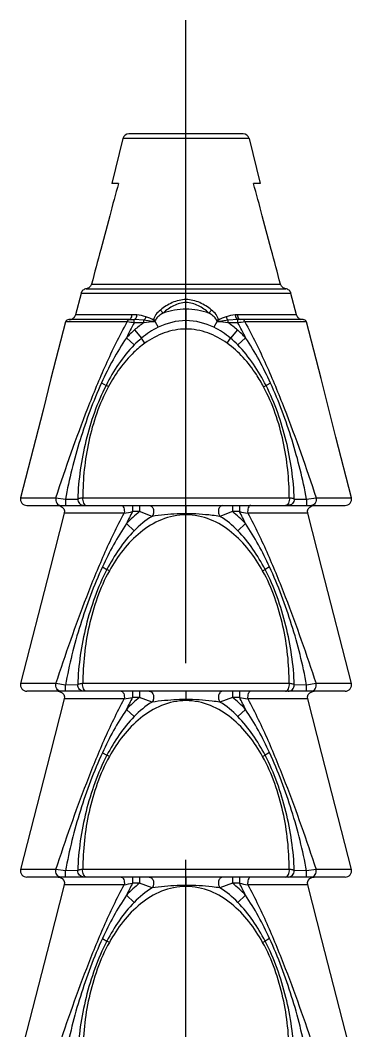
# Model space of a CAD drawing. Header units: millimetres. Extents: x 5859 to 6700, y -2125 to -1530.
# Drawn here: x 6297.65 to 6303.01, y -1751.06 to -1734.75 of the extents above; entities that cross this region are included whole.
import ezdxf

# ---------------------------------------------------------------- set-up
doc = ezdxf.new("R2010")
doc.units = ezdxf.units.MM
doc.linetypes.add('CENTER2', pattern=[28.575, 19.05, -3.175, 3.175, -3.175])
doc.layers.add('CENTER', color=1, linetype='CENTER2')

msp = doc.modelspace()

# ---------------------------------------------------------------- linework, layer by layer
at = {"linetype": 'Continuous'}
for p, q in [((6299.307, -1736.656), (6299.126, -1737.38)), ((6301.345, -1736.656), (6299.307, -1736.656)), ((6301.248, -1736.58), (6299.404, -1736.58)), ((6301.345, -1736.656), (6301.526, -1737.38)), ((6299.235, -1737.38), (6299.126, -1737.38)), ((6301.526, -1737.38), (6301.417, -1737.38)), ((6299.093, -1737.903), (6298.948, -1738.445)), ((6301.704, -1738.445), (6301.559, -1737.903)), ((6298.753, -1739.068), (6298.714, -1739.081)), ((6298.714, -1739.081), (6301.938, -1739.081)), ((6298.782, -1739.041), (6298.753, -1739.068)), ((6298.799, -1739.007), (6298.782, -1739.041)), ((6298.799, -1739.007), (6301.853, -1739.007)), ((6301.87, -1739.041), (6301.853, -1739.007)), ((6301.899, -1739.068), (6301.87, -1739.041)), ((6301.938, -1739.081), (6301.899, -1739.068)), ((6298.629, -1739.156), (6298.539, -1739.505)), ((6302.023, -1739.156), (6298.629, -1739.156)), ((6302.114, -1739.505), (6302.023, -1739.156)), ((6299.956, -1739.474), (6299.912, -1739.425)), ((6300.326, -1739.412), (6300.326, -1739.732)), ((6300.696, -1739.474), (6300.74, -1739.425)), ((6298.39, -1739.598), (6298.38, -1739.618)), ((6298.433, -1739.58), (6298.417, -1739.582)), ((6299.401, -1739.58), (6298.433, -1739.58)), ((6298.539, -1739.505), (6298.525, -1739.535)), ((6299.449, -1739.505), (6298.539, -1739.505)), ((6299.401, -1739.58), (6299.452, -1739.58)), ((6299.529, -1739.505), (6299.449, -1739.505)), ((6299.452, -1739.58), (6299.488, -1739.58)), ((6299.488, -1739.63), (6299.488, -1739.58)), ((6299.644, -1739.59), (6299.488, -1739.58)), ((6299.644, -1739.63), (6299.644, -1739.59)), ((6299.816, -1739.614), (6299.644, -1739.59)), ((6299.803, -1739.588), (6299.816, -1739.607)), ((6299.816, -1739.607), (6299.817, -1739.613)), ((6299.83, -1739.613), (6299.816, -1739.614)), ((6299.832, -1739.586), (6299.819, -1739.614)), ((6299.83, -1739.613), (6299.875, -1739.703)), ((6300.829, -1739.608), (6300.82, -1739.586)), ((6300.829, -1739.608), (6300.822, -1739.615)), ((6300.833, -1739.614), (6300.829, -1739.608)), ((6301.008, -1739.59), (6300.833, -1739.614)), ((6300.833, -1739.614), (6300.837, -1739.607)), ((6300.837, -1739.607), (6300.849, -1739.588)), ((6301.164, -1739.58), (6301.008, -1739.59)), ((6301.008, -1739.63), (6301.008, -1739.59)), ((6301.156, -1739.504), (6301.123, -1739.505)), ((6302.114, -1739.505), (6301.156, -1739.504)), ((6301.164, -1739.63), (6301.164, -1739.58)), ((6301.2, -1739.58), (6301.164, -1739.58)), ((6302.222, -1739.58), (6301.2, -1739.58)), ((6302.127, -1739.535), (6302.114, -1739.505)), ((6302.213, -1739.58), (6302.182, -1739.576)), ((6302.272, -1739.618), (6302.262, -1739.598)), ((6298.38, -1739.618), (6298.144, -1740.533)), ((6299.377, -1739.618), (6298.38, -1739.618)), ((6299.644, -1739.63), (6299.488, -1739.63)), ((6299.493, -1739.747), (6299.608, -1739.878)), ((6300.822, -1739.615), (6300.777, -1739.703)), ((6301.164, -1739.63), (6301.008, -1739.63)), ((6301.159, -1739.747), (6301.044, -1739.878)), ((6302.272, -1739.618), (6301.276, -1739.618)), ((6302.508, -1740.533), (6302.272, -1739.618)), ((6299.363, -1739.874), (6299.488, -1739.989)), ((6299.661, -1739.96), (6299.608, -1739.878)), ((6300.991, -1739.96), (6301.044, -1739.878)), ((6301.289, -1739.874), (6301.164, -1739.989)), ((6298.144, -1740.533), (6298.015, -1741.04)), ((6302.75, -1741.479), (6302.508, -1740.533)), ((6298.961, -1740.601), (6299.034, -1740.641)), ((6299.072, -1740.662), (6299.034, -1740.641)), ((6301.581, -1740.666), (6301.62, -1740.645)), ((6301.692, -1740.605), (6301.62, -1740.645)), ((6298.015, -1741.04), (6297.653, -1742.456)), ((6302.999, -1742.456), (6302.75, -1741.479)), ((6297.653, -1742.456), (6298.223, -1742.456)), ((6298.223, -1742.456), (6298.379, -1742.48)), ((6298.379, -1742.48), (6298.577, -1742.477)), ((6298.379, -1742.48), (6298.38, -1742.58)), ((6298.658, -1742.456), (6301.995, -1742.456)), ((6302.075, -1742.477), (6302.273, -1742.48)), ((6302.273, -1742.48), (6302.272, -1742.58)), ((6302.273, -1742.48), (6302.429, -1742.456)), ((6302.429, -1742.456), (6302.999, -1742.456)), ((6297.752, -1742.58), (6302.9, -1742.58)), ((6298.357, -1742.704), (6298.129, -1743.593)), ((6298.258, -1742.58), (6298.294, -1742.587)), ((6298.294, -1742.587), (6298.326, -1742.606)), ((6298.326, -1742.606), (6298.349, -1742.634)), ((6298.349, -1742.634), (6298.36, -1742.669)), ((6298.36, -1742.669), (6298.357, -1742.704)), ((6299.328, -1742.704), (6298.357, -1742.704)), ((6299.461, -1742.58), (6299.461, -1742.68)), ((6299.575, -1742.68), (6299.461, -1742.68)), ((6299.575, -1742.58), (6299.575, -1742.68)), ((6299.778, -1742.756), (6299.575, -1742.68)), ((6300.326, -1742.58), (6300.326, -1742.732)), ((6301.078, -1742.68), (6300.874, -1742.756)), ((6301.078, -1742.58), (6301.078, -1742.68)), ((6301.191, -1742.68), (6301.078, -1742.68)), ((6301.191, -1742.58), (6301.191, -1742.68)), ((6302.295, -1742.704), (6301.324, -1742.704)), ((6302.292, -1742.669), (6302.303, -1742.634)), ((6302.295, -1742.704), (6302.292, -1742.669)), ((6302.523, -1743.593), (6302.295, -1742.704)), ((6302.303, -1742.634), (6302.326, -1742.606)), ((6302.326, -1742.606), (6302.358, -1742.587)), ((6302.358, -1742.587), (6302.395, -1742.58)), ((6299.363, -1742.874), (6299.488, -1742.989)), ((6301.289, -1742.874), (6301.164, -1742.989)), ((6298.129, -1743.593), (6297.653, -1745.456)), ((6298.975, -1743.572), (6299.048, -1743.614)), ((6299.087, -1743.635), (6299.048, -1743.614)), ((6301.565, -1743.635), (6301.604, -1743.613)), ((6301.677, -1743.571), (6301.604, -1743.613)), ((6302.999, -1745.456), (6302.523, -1743.593)), ((6298.223, -1745.456), (6297.653, -1745.456)), ((6298.379, -1745.48), (6298.223, -1745.456)), ((6298.577, -1745.477), (6298.379, -1745.48)), ((6298.38, -1745.58), (6298.379, -1745.48)), ((6301.995, -1745.456), (6298.658, -1745.456)), ((6302.273, -1745.48), (6302.075, -1745.477)), ((6302.272, -1745.58), (6302.273, -1745.48)), ((6302.429, -1745.456), (6302.273, -1745.48)), ((6302.999, -1745.456), (6302.429, -1745.456)), ((6302.9, -1745.58), (6297.752, -1745.58)), ((6298.258, -1745.58), (6298.294, -1745.587)), ((6298.294, -1745.587), (6298.326, -1745.606)), ((6298.326, -1745.606), (6298.349, -1745.634)), ((6298.349, -1745.634), (6298.36, -1745.669)), ((6299.461, -1745.58), (6299.461, -1745.68)), ((6299.575, -1745.58), (6299.575, -1745.68)), ((6300.326, -1745.58), (6300.326, -1745.732)), ((6301.078, -1745.58), (6301.078, -1745.68)), ((6301.191, -1745.58), (6301.191, -1745.68)), ((6302.292, -1745.669), (6302.303, -1745.634)), ((6302.303, -1745.634), (6302.326, -1745.606)), ((6302.326, -1745.606), (6302.358, -1745.587)), ((6302.358, -1745.587), (6302.395, -1745.58)), ((6298.357, -1745.704), (6298.129, -1746.593)), ((6298.36, -1745.669), (6298.357, -1745.704)), ((6299.328, -1745.704), (6298.357, -1745.704)), ((6299.575, -1745.68), (6299.461, -1745.68)), ((6299.778, -1745.756), (6299.575, -1745.68)), ((6301.078, -1745.68), (6300.874, -1745.756)), ((6301.191, -1745.68), (6301.078, -1745.68)), ((6302.295, -1745.704), (6301.324, -1745.704)), ((6302.295, -1745.704), (6302.292, -1745.669)), ((6302.523, -1746.593), (6302.295, -1745.704)), ((6299.363, -1745.874), (6299.488, -1745.989)), ((6301.289, -1745.874), (6301.164, -1745.989)), ((6298.129, -1746.593), (6297.653, -1748.456)), ((6298.975, -1746.572), (6299.048, -1746.614)), ((6299.087, -1746.635), (6299.048, -1746.614)), ((6301.565, -1746.635), (6301.604, -1746.613)), ((6301.677, -1746.571), (6301.604, -1746.613)), ((6302.999, -1748.456), (6302.523, -1746.593)), ((6298.223, -1748.456), (6297.653, -1748.456)), ((6302.9, -1748.58), (6297.752, -1748.58)), ((6298.379, -1748.48), (6298.223, -1748.456)), ((6298.258, -1748.58), (6298.294, -1748.587)), ((6298.294, -1748.587), (6298.326, -1748.606)), ((6298.577, -1748.477), (6298.379, -1748.48)), ((6298.38, -1748.58), (6298.379, -1748.48)), ((6301.995, -1748.456), (6298.658, -1748.456)), ((6299.461, -1748.58), (6299.461, -1748.68)), ((6299.575, -1748.58), (6299.575, -1748.68)), ((6300.326, -1748.58), (6300.326, -1748.732)), ((6301.078, -1748.58), (6301.078, -1748.68)), ((6301.191, -1748.58), (6301.191, -1748.68)), ((6302.273, -1748.48), (6302.075, -1748.477)), ((6302.272, -1748.58), (6302.273, -1748.48)), ((6302.429, -1748.456), (6302.273, -1748.48)), ((6302.326, -1748.606), (6302.358, -1748.587)), ((6302.358, -1748.587), (6302.395, -1748.58)), ((6302.999, -1748.456), (6302.429, -1748.456)), ((6298.357, -1748.704), (6298.129, -1749.593)), ((6298.326, -1748.606), (6298.349, -1748.634)), ((6298.349, -1748.634), (6298.36, -1748.669)), ((6298.36, -1748.669), (6298.357, -1748.704)), ((6299.328, -1748.704), (6298.357, -1748.704)), ((6299.575, -1748.68), (6299.461, -1748.68)), ((6299.778, -1748.756), (6299.575, -1748.68)), ((6301.078, -1748.68), (6300.874, -1748.756)), ((6301.191, -1748.68), (6301.078, -1748.68)), ((6302.295, -1748.704), (6301.324, -1748.704)), ((6302.292, -1748.669), (6302.303, -1748.634)), ((6302.295, -1748.704), (6302.292, -1748.669)), ((6302.523, -1749.593), (6302.295, -1748.704)), ((6302.303, -1748.634), (6302.326, -1748.606)), ((6299.363, -1748.874), (6299.488, -1748.989)), ((6301.289, -1748.874), (6301.164, -1748.989)), ((6298.129, -1749.593), (6297.653, -1751.456)), ((6298.975, -1749.572), (6299.048, -1749.614)), ((6299.087, -1749.635), (6299.048, -1749.614)), ((6301.565, -1749.635), (6301.604, -1749.613)), ((6301.677, -1749.571), (6301.604, -1749.613)), ((6302.999, -1751.456), (6302.523, -1749.593))]:
    msp.add_line(p, q, dxfattribs=at)
for centre, radius, start, end in [((6299.404, -1736.68), 0.1, 90, 165.9638), ((6301.248, -1736.68), 0.1, 14.0362, 90), ((6406.23, -1766.788), 110.963, 164.63163, 164.91136), ((6194.422, -1766.788), 110.963, 15.08864, 15.36837), ((6507.824, -1793.978), 216.132, 165.11143, 165.26545), ((6092.828, -1793.978), 216.132, 14.73455, 14.88857), ((6298.428, -1739.631), 0.0502, 130.94, 139.6072), ((6298.429, -1739.632), 0.0519, 113.812, 130.8792), ((6298.43, -1739.633), 0.053, 103.8607, 113.7464), ((6298.438, -1739.473), 0.108, 270.0554, 287.3536), ((6298.438, -1739.475), 0.106, 287.4371, 298.9966), ((6298.439, -1739.476), 0.104, 299.0068, 306.5875), ((6298.44, -1739.477), 0.103, 306.6019, 319.3913), ((6298.442, -1739.479), 0.0998, 319.4229, 326.016), ((6299.866, -1740.324), 0.739, 92.612, 94.8961), ((6300.786, -1740.324), 0.739, 85.092, 87.3763), ((6300.887, -1740.291), 0.686, 94.1991, 94.8086), ((6302.21, -1739.479), 0.1, 214.0021, 220.5838), ((6302.212, -1739.477), 0.103, 220.6152, 233.3782), ((6302.213, -1739.476), 0.104, 233.3855, 252.6768), ((6302.222, -1739.633), 0.0532, 66.2622, 89.9299), ((6302.223, -1739.632), 0.0519, 49.1208, 66.197), ((6302.224, -1739.631), 0.0503, 40.4205, 49.0657), ((6305.154, -1742.673), 6.431, 151.7629, 154.2058), ((6300.634, -1741.042), 1.726, 131.3853, 137.4336), ((6295.112, -1779.211), 39.822, 83.6909, 83.8517), ((6300.492, -1740.879), 1.51, 124.157, 131.399), ((6301.669, -1759.921), 20.392, 95.2126, 95.6987), ((6299.006, -1759.689), 20.158, 84.2992, 84.7992), ((6300.16, -1740.88), 1.51, 48.6001, 55.8423), ((6300.018, -1741.042), 1.726, 42.5661, 48.6134), ((6305.551, -1779.304), 39.916, 96.1493, 96.3097), ((6295.499, -1742.673), 6.431, 25.7935, 28.2366), ((6300.643, -1741.113), 1.611, 129.9391, 135.7752), ((6300.01, -1741.113), 1.611, 44.2243, 50.0599), ((6295.644, -1722.134), 20.898, 280.1532, 280.5237), ((6305.381, -1745.787), 6.686, 152.3123, 154.1767), ((6295.273, -1745.786), 6.683, 25.8231, 27.6883), ((6305.163, -1721.28), 21.766, 259.4843, 259.84), ((6295.644, -1725.134), 20.898, 280.1532, 280.5237), ((6305.381, -1748.787), 6.686, 152.3123, 154.1767), ((6295.273, -1748.786), 6.683, 25.8231, 27.6883), ((6305.163, -1724.28), 21.766, 259.4843, 259.84), ((6295.627, -1728.042), 20.991, 280.154, 280.5229), ((6305.39, -1751.791), 6.695, 152.3134, 154.1752), ((6295.253, -1751.796), 6.705, 25.8267, 27.6858), ((6305.234, -1726.894), 22.159, 259.4861, 259.8356)]:
    msp.add_arc(centre, radius, start, end, dxfattribs=at)
for points, knots in [([(6298.714, -1739.081), (6298.695, -1739.084), (6298.657, -1739.101), (6298.634, -1739.137), (6298.629, -1739.156)], [0, 0, 0, 0, 0.500453, 1, 1, 1, 1]), ([(6302.023, -1739.156), (6302.018, -1739.137), (6301.996, -1739.101), (6301.957, -1739.084), (6301.938, -1739.081)], [0, 0, 0, 0, 0.499547, 1, 1, 1, 1]), ([(6300.74, -1739.425), (6300.681, -1739.378), (6300.554, -1739.293), (6300.326, -1739.238), (6300.098, -1739.293), (6299.971, -1739.378), (6299.912, -1739.425)], [0, 0, 0, 0, 0.25038, 0.499993, 0.749644, 1, 1, 1, 1]), ([(6299.912, -1739.425), (6299.886, -1739.447), (6299.849, -1739.482), (6299.813, -1739.538), (6299.802, -1739.571), (6299.803, -1739.588)], [0, 0, 0, 0, 0.503093, 0.754109, 1, 1, 1, 1]), ([(6300.696, -1739.474), (6300.645, -1739.428), (6300.533, -1739.344), (6300.326, -1739.285), (6300.119, -1739.344), (6300.007, -1739.428), (6299.956, -1739.474)], [0, 0, 0, 0, 0.250554, 0.499989, 0.749469, 1, 1, 1, 1]), ([(6300.849, -1739.588), (6300.85, -1739.571), (6300.839, -1739.538), (6300.803, -1739.482), (6300.766, -1739.447), (6300.74, -1739.425)], [0, 0, 0, 0, 0.245916, 0.496931, 1, 1, 1, 1]), ([(6299.377, -1739.618), (6299.377, -1739.613), (6299.38, -1739.599), (6299.391, -1739.579), (6299.401, -1739.58)], [0, 0, 0, 0, 0.34432, 1, 1, 1, 1]), ([(6299.449, -1739.505), (6299.448, -1739.515), (6299.443, -1739.543), (6299.423, -1739.58), (6299.403, -1739.58)], [0, 0, 0, 0, 0.338143, 1, 1, 1, 1]), ([(6299.529, -1739.505), (6299.527, -1739.523), (6299.52, -1739.551), (6299.499, -1739.578), (6299.488, -1739.58)], [0, 0, 0, 0, 0.60978, 1, 1, 1, 1]), ([(6299.678, -1739.533), (6299.675, -1739.538), (6299.667, -1739.559), (6299.655, -1739.578), (6299.644, -1739.59)], [0, 0, 0, 0, 0.278241, 1, 1, 1, 1]), ([(6299.956, -1739.474), (6299.932, -1739.488), (6299.896, -1739.512), (6299.856, -1739.55), (6299.837, -1739.572), (6299.832, -1739.586)], [0, 0, 0, 0, 0.501674, 0.752327, 1, 1, 1, 1]), ([(6300.82, -1739.586), (6300.815, -1739.572), (6300.796, -1739.55), (6300.756, -1739.512), (6300.72, -1739.488), (6300.696, -1739.474)], [0, 0, 0, 0, 0.247693, 0.498342, 1, 1, 1, 1]), ([(6300.974, -1739.533), (6300.977, -1739.538), (6300.985, -1739.559), (6300.997, -1739.578), (6301.008, -1739.59)], [0, 0, 0, 0, 0.278231, 1, 1, 1, 1]), ([(6301.123, -1739.505), (6301.125, -1739.523), (6301.132, -1739.551), (6301.153, -1739.578), (6301.164, -1739.58)], [0, 0, 0, 0, 0.609765, 1, 1, 1, 1]), ([(6301.156, -1739.505), (6301.159, -1739.523), (6301.163, -1739.553), (6301.188, -1739.58), (6301.2, -1739.58)], [0, 0, 0, 0, 0.620702, 1, 1, 1, 1]), ([(6301.276, -1739.618), (6301.275, -1739.613), (6301.272, -1739.599), (6301.263, -1739.58), (6301.253, -1739.58)], [0, 0, 0, 0, 0.338292, 1, 1, 1, 1]), ([(6298.223, -1742.456), (6298.384, -1741.971), (6298.637, -1741.246), (6299.026, -1740.301), (6299.249, -1739.84), (6299.377, -1739.618)], [0, 0, 0, 0, 0.500017, 0.750019, 1, 1, 1, 1]), ([(6300.326, -1739.732), (6300.207, -1739.732), (6299.969, -1739.776), (6299.758, -1739.891), (6299.661, -1739.96)], [0, 0, 0, 0, 0.50067, 1, 1, 1, 1]), ([(6300.991, -1739.96), (6300.894, -1739.891), (6300.683, -1739.776), (6300.445, -1739.732), (6300.326, -1739.732)], [0, 0, 0, 0, 0.499289, 1, 1, 1, 1]), ([(6301.276, -1739.618), (6301.403, -1739.84), (6301.626, -1740.301), (6302.015, -1741.246), (6302.268, -1741.971), (6302.429, -1742.456)], [0, 0, 0, 0, 0.249981, 0.499983, 1, 1, 1, 1]), ([(6299.661, -1739.96), (6299.599, -1740.004), (6299.363, -1740.203), (6299.181, -1740.459), (6299.072, -1740.662)], [0, 0, 0, 0, 0.250134, 1, 1, 1, 1]), ([(6301.581, -1740.666), (6301.545, -1740.597), (6301.389, -1740.332), (6301.178, -1740.094), (6300.991, -1739.96)], [0, 0, 0, 0, 0.25174, 1, 1, 1, 1]), ([(6298.961, -1740.601), (6298.825, -1740.9), (6298.654, -1741.364), (6298.476, -1741.996), (6298.406, -1742.318), (6298.379, -1742.48)], [0, 0, 0, 0, 0.499923, 0.749959, 1, 1, 1, 1]), ([(6299.034, -1740.641), (6298.89, -1740.925), (6298.73, -1741.38), (6298.61, -1742.003), (6298.581, -1742.319), (6298.577, -1742.477)], [0, 0, 0, 0, 0.501438, 0.751196, 1, 1, 1, 1]), ([(6299.072, -1740.662), (6298.924, -1740.938), (6298.722, -1741.532), (6298.659, -1742.151), (6298.658, -1742.456)], [0, 0, 0, 0, 0.505865, 1, 1, 1, 1]), ([(6301.995, -1742.456), (6301.993, -1742.151), (6301.93, -1741.534), (6301.729, -1740.941), (6301.581, -1740.666)], [0, 0, 0, 0, 0.494105, 1, 1, 1, 1]), ([(6302.075, -1742.477), (6302.071, -1742.32), (6302.043, -1742.004), (6301.922, -1741.382), (6301.763, -1740.928), (6301.62, -1740.645)], [0, 0, 0, 0, 0.248846, 0.498623, 1, 1, 1, 1]), ([(6302.273, -1742.48), (6302.246, -1742.318), (6302.177, -1741.997), (6301.999, -1741.366), (6301.828, -1740.903), (6301.692, -1740.605)], [0, 0, 0, 0, 0.250053, 0.500093, 1, 1, 1, 1]), ([(6297.653, -1742.456), (6297.646, -1742.484), (6297.66, -1742.552), (6297.723, -1742.58), (6297.752, -1742.58)], [0, 0, 0, 0, 0.499383, 1, 1, 1, 1]), ([(6298.223, -1742.456), (6298.217, -1742.484), (6298.224, -1742.531), (6298.261, -1742.572), (6298.286, -1742.58), (6298.298, -1742.58)], [0, 0, 0, 0, 0.538284, 0.780812, 1, 1, 1, 1]), ([(6298.577, -1742.477), (6298.576, -1742.503), (6298.597, -1742.558), (6298.651, -1742.58), (6298.677, -1742.58)], [0, 0, 0, 0, 0.500092, 1, 1, 1, 1]), ([(6298.577, -1742.477), (6298.578, -1742.474), (6298.586, -1742.469), (6298.612, -1742.461), (6298.638, -1742.458), (6298.658, -1742.456)], [0, 0, 0, 0, 0.106556, 0.309329, 1, 1, 1, 1]), ([(6298.658, -1742.456), (6298.655, -1742.471), (6298.655, -1742.5), (6298.666, -1742.54), (6298.686, -1742.571), (6298.707, -1742.58), (6298.717, -1742.58)], [0, 0, 0, 0, 0.296597, 0.576252, 0.810497, 1, 1, 1, 1]), ([(6301.995, -1742.456), (6301.997, -1742.471), (6301.997, -1742.5), (6301.986, -1742.54), (6301.966, -1742.571), (6301.945, -1742.58), (6301.935, -1742.58)], [0, 0, 0, 0, 0.296597, 0.576252, 0.810497, 1, 1, 1, 1]), ([(6302.075, -1742.477), (6302.076, -1742.503), (6302.055, -1742.558), (6302.001, -1742.58), (6301.975, -1742.58)], [0, 0, 0, 0, 0.500092, 1, 1, 1, 1]), ([(6301.995, -1742.456), (6302.014, -1742.458), (6302.04, -1742.461), (6302.066, -1742.469), (6302.074, -1742.474), (6302.075, -1742.477)], [0, 0, 0, 0, 0.690603, 0.893411, 1, 1, 1, 1]), ([(6302.429, -1742.456), (6302.435, -1742.484), (6302.428, -1742.531), (6302.391, -1742.572), (6302.366, -1742.58), (6302.354, -1742.58)], [0, 0, 0, 0, 0.538284, 0.780812, 1, 1, 1, 1]), ([(6302.9, -1742.58), (6302.929, -1742.58), (6302.992, -1742.552), (6303.006, -1742.484), (6302.999, -1742.456)], [0, 0, 0, 0, 0.500617, 1, 1, 1, 1]), ([(6298.223, -1745.456), (6298.379, -1744.987), (6298.624, -1744.285), (6298.996, -1743.369), (6299.209, -1742.921), (6299.328, -1742.704)], [0, 0, 0, 0, 0.500014, 0.750016, 1, 1, 1, 1]), ([(6299.28, -1742.58), (6299.299, -1742.58), (6299.322, -1742.616), (6299.33, -1742.66), (6299.33, -1742.69), (6299.328, -1742.704)], [0, 0, 0, 0, 0.385908, 0.681823, 1, 1, 1, 1]), ([(6299.731, -1742.58), (6299.746, -1742.58), (6299.779, -1742.596), (6299.803, -1742.646), (6299.806, -1742.704), (6299.79, -1742.742), (6299.778, -1742.756)], [0, 0, 0, 0, 0.210164, 0.462468, 0.740447, 1, 1, 1, 1]), ([(6300.326, -1742.714), (6300.278, -1742.714), (6300.095, -1742.718), (6299.912, -1742.737), (6299.778, -1742.756)], [0, 0, 0, 0, 0.259998, 1, 1, 1, 1]), ([(6300.874, -1742.756), (6300.832, -1742.75), (6300.65, -1742.727), (6300.467, -1742.714), (6300.326, -1742.714)], [0, 0, 0, 0, 0.22974, 1, 1, 1, 1]), ([(6300.921, -1742.58), (6300.906, -1742.58), (6300.873, -1742.596), (6300.849, -1742.646), (6300.847, -1742.704), (6300.862, -1742.742), (6300.874, -1742.756)], [0, 0, 0, 0, 0.210207, 0.462497, 0.740449, 1, 1, 1, 1]), ([(6301.372, -1742.58), (6301.353, -1742.58), (6301.33, -1742.616), (6301.322, -1742.66), (6301.322, -1742.69), (6301.324, -1742.704)], [0, 0, 0, 0, 0.385908, 0.681823, 1, 1, 1, 1]), ([(6301.324, -1742.704), (6301.443, -1742.921), (6301.656, -1743.369), (6302.028, -1744.285), (6302.273, -1744.987), (6302.429, -1745.456)], [0, 0, 0, 0, 0.249984, 0.499986, 1, 1, 1, 1]), ([(6300.326, -1742.732), (6300.192, -1742.732), (6299.923, -1742.788), (6299.578, -1743.002), (6299.298, -1743.293), (6299.152, -1743.518), (6299.087, -1743.635)], [0, 0, 0, 0, 0.250296, 0.49982, 0.749389, 1, 1, 1, 1]), ([(6301.565, -1743.635), (6301.5, -1743.518), (6301.353, -1743.293), (6301.074, -1743.002), (6300.729, -1742.788), (6300.46, -1742.732), (6300.326, -1742.732)], [0, 0, 0, 0, 0.250677, 0.500316, 0.74985, 1, 1, 1, 1]), ([(6298.975, -1743.572), (6298.835, -1743.875), (6298.659, -1744.346), (6298.478, -1744.989), (6298.407, -1745.315), (6298.379, -1745.48)], [0, 0, 0, 0, 0.499916, 0.749957, 1, 1, 1, 1]), ([(6299.048, -1743.614), (6298.899, -1743.901), (6298.734, -1744.363), (6298.61, -1744.996), (6298.581, -1745.317), (6298.577, -1745.477)], [0, 0, 0, 0, 0.501412, 0.751198, 1, 1, 1, 1]), ([(6299.087, -1743.635), (6298.934, -1743.914), (6298.724, -1744.517), (6298.659, -1745.146), (6298.658, -1745.456)], [0, 0, 0, 0, 0.505811, 1, 1, 1, 1]), ([(6301.995, -1745.456), (6301.993, -1745.145), (6301.928, -1744.516), (6301.718, -1743.913), (6301.565, -1743.635)], [0, 0, 0, 0, 0.494195, 1, 1, 1, 1]), ([(6302.075, -1745.477), (6302.071, -1745.317), (6302.042, -1744.995), (6301.917, -1744.362), (6301.753, -1743.9), (6301.604, -1743.613)], [0, 0, 0, 0, 0.248799, 0.498591, 1, 1, 1, 1]), ([(6302.273, -1745.48), (6302.246, -1745.315), (6302.174, -1744.988), (6301.993, -1744.346), (6301.817, -1743.875), (6301.677, -1743.571)], [0, 0, 0, 0, 0.250042, 0.500085, 1, 1, 1, 1]), ([(6297.653, -1745.456), (6297.646, -1745.484), (6297.66, -1745.552), (6297.723, -1745.58), (6297.752, -1745.58)], [0, 0, 0, 0, 0.499383, 1, 1, 1, 1]), ([(6298.298, -1745.58), (6298.286, -1745.58), (6298.261, -1745.572), (6298.224, -1745.531), (6298.217, -1745.484), (6298.223, -1745.456)], [0, 0, 0, 0, 0.219188, 0.461716, 1, 1, 1, 1]), ([(6298.677, -1745.58), (6298.651, -1745.58), (6298.597, -1745.558), (6298.576, -1745.503), (6298.577, -1745.477)], [0, 0, 0, 0, 0.499908, 1, 1, 1, 1]), ([(6298.658, -1745.456), (6298.638, -1745.458), (6298.612, -1745.461), (6298.586, -1745.469), (6298.578, -1745.474), (6298.577, -1745.477)], [0, 0, 0, 0, 0.690598, 0.893403, 1, 1, 1, 1]), ([(6298.717, -1745.58), (6298.707, -1745.58), (6298.686, -1745.571), (6298.666, -1745.54), (6298.655, -1745.5), (6298.655, -1745.471), (6298.658, -1745.456)], [0, 0, 0, 0, 0.189502, 0.423747, 0.703403, 1, 1, 1, 1]), ([(6301.935, -1745.58), (6301.945, -1745.58), (6301.966, -1745.571), (6301.986, -1745.54), (6301.997, -1745.5), (6301.997, -1745.471), (6301.995, -1745.456)], [0, 0, 0, 0, 0.189503, 0.423748, 0.703403, 1, 1, 1, 1]), ([(6301.975, -1745.58), (6302.001, -1745.58), (6302.055, -1745.558), (6302.076, -1745.503), (6302.075, -1745.477)], [0, 0, 0, 0, 0.499908, 1, 1, 1, 1]), ([(6302.075, -1745.477), (6302.074, -1745.474), (6302.066, -1745.469), (6302.04, -1745.461), (6302.014, -1745.458), (6301.995, -1745.456)], [0, 0, 0, 0, 0.106499, 0.30909, 1, 1, 1, 1]), ([(6302.354, -1745.58), (6302.366, -1745.58), (6302.391, -1745.572), (6302.428, -1745.531), (6302.435, -1745.484), (6302.429, -1745.456)], [0, 0, 0, 0, 0.219189, 0.461717, 1, 1, 1, 1]), ([(6302.9, -1745.58), (6302.929, -1745.58), (6302.992, -1745.552), (6303.006, -1745.484), (6302.999, -1745.456)], [0, 0, 0, 0, 0.500617, 1, 1, 1, 1]), ([(6299.28, -1745.58), (6299.299, -1745.58), (6299.322, -1745.616), (6299.33, -1745.66), (6299.33, -1745.69), (6299.328, -1745.704)], [0, 0, 0, 0, 0.385908, 0.681823, 1, 1, 1, 1]), ([(6299.731, -1745.58), (6299.746, -1745.58), (6299.779, -1745.596), (6299.803, -1745.646), (6299.806, -1745.704), (6299.79, -1745.742), (6299.778, -1745.756)], [0, 0, 0, 0, 0.210166, 0.462469, 0.740447, 1, 1, 1, 1]), ([(6300.921, -1745.58), (6300.906, -1745.58), (6300.873, -1745.596), (6300.849, -1745.646), (6300.847, -1745.704), (6300.862, -1745.742), (6300.874, -1745.756)], [0, 0, 0, 0, 0.210207, 0.462497, 0.740449, 1, 1, 1, 1]), ([(6301.372, -1745.58), (6301.353, -1745.58), (6301.33, -1745.616), (6301.322, -1745.66), (6301.322, -1745.69), (6301.324, -1745.704)], [0, 0, 0, 0, 0.385908, 0.681823, 1, 1, 1, 1]), ([(6298.223, -1748.456), (6298.379, -1747.987), (6298.624, -1747.285), (6298.996, -1746.369), (6299.209, -1745.921), (6299.328, -1745.704)], [0, 0, 0, 0, 0.500014, 0.750016, 1, 1, 1, 1]), ([(6300.326, -1745.732), (6300.192, -1745.732), (6299.923, -1745.788), (6299.578, -1746.002), (6299.298, -1746.293), (6299.152, -1746.518), (6299.087, -1746.635)], [0, 0, 0, 0, 0.250296, 0.49982, 0.749389, 1, 1, 1, 1]), ([(6300.326, -1745.714), (6300.278, -1745.714), (6300.095, -1745.718), (6299.912, -1745.737), (6299.778, -1745.756)], [0, 0, 0, 0, 0.259998, 1, 1, 1, 1]), ([(6300.874, -1745.756), (6300.832, -1745.75), (6300.65, -1745.727), (6300.467, -1745.714), (6300.326, -1745.714)], [0, 0, 0, 0, 0.22974, 1, 1, 1, 1]), ([(6301.565, -1746.635), (6301.5, -1746.518), (6301.353, -1746.293), (6301.074, -1746.002), (6300.729, -1745.788), (6300.46, -1745.732), (6300.326, -1745.732)], [0, 0, 0, 0, 0.250677, 0.500316, 0.74985, 1, 1, 1, 1]), ([(6301.324, -1745.704), (6301.443, -1745.921), (6301.656, -1746.369), (6302.028, -1747.285), (6302.273, -1747.987), (6302.429, -1748.456)], [0, 0, 0, 0, 0.249984, 0.499986, 1, 1, 1, 1]), ([(6298.975, -1746.572), (6298.835, -1746.875), (6298.659, -1747.346), (6298.478, -1747.989), (6298.407, -1748.315), (6298.379, -1748.48)], [0, 0, 0, 0, 0.499916, 0.749957, 1, 1, 1, 1]), ([(6299.048, -1746.614), (6298.899, -1746.901), (6298.734, -1747.363), (6298.61, -1747.996), (6298.581, -1748.317), (6298.577, -1748.477)], [0, 0, 0, 0, 0.501412, 0.751198, 1, 1, 1, 1]), ([(6302.075, -1748.477), (6302.071, -1748.317), (6302.042, -1747.995), (6301.917, -1747.362), (6301.753, -1746.9), (6301.604, -1746.613)], [0, 0, 0, 0, 0.248799, 0.498591, 1, 1, 1, 1]), ([(6302.273, -1748.48), (6302.246, -1748.315), (6302.174, -1747.988), (6301.993, -1747.346), (6301.817, -1746.875), (6301.677, -1746.571)], [0, 0, 0, 0, 0.250042, 0.500085, 1, 1, 1, 1]), ([(6299.087, -1746.635), (6298.934, -1746.914), (6298.724, -1747.517), (6298.659, -1748.146), (6298.658, -1748.456)], [0, 0, 0, 0, 0.505811, 1, 1, 1, 1]), ([(6301.995, -1748.456), (6301.993, -1748.145), (6301.928, -1747.516), (6301.718, -1746.913), (6301.565, -1746.635)], [0, 0, 0, 0, 0.494195, 1, 1, 1, 1]), ([(6297.653, -1748.456), (6297.646, -1748.484), (6297.66, -1748.552), (6297.723, -1748.58), (6297.752, -1748.58)], [0, 0, 0, 0, 0.499383, 1, 1, 1, 1]), ([(6298.298, -1748.58), (6298.286, -1748.58), (6298.261, -1748.572), (6298.224, -1748.531), (6298.217, -1748.484), (6298.223, -1748.456)], [0, 0, 0, 0, 0.219188, 0.461716, 1, 1, 1, 1]), ([(6298.677, -1748.58), (6298.651, -1748.58), (6298.597, -1748.558), (6298.576, -1748.503), (6298.577, -1748.477)], [0, 0, 0, 0, 0.499908, 1, 1, 1, 1]), ([(6298.658, -1748.456), (6298.638, -1748.458), (6298.612, -1748.461), (6298.586, -1748.469), (6298.578, -1748.474), (6298.577, -1748.477)], [0, 0, 0, 0, 0.690598, 0.893403, 1, 1, 1, 1]), ([(6298.717, -1748.58), (6298.707, -1748.58), (6298.686, -1748.571), (6298.666, -1748.54), (6298.655, -1748.5), (6298.655, -1748.471), (6298.658, -1748.456)], [0, 0, 0, 0, 0.189502, 0.423747, 0.703403, 1, 1, 1, 1]), ([(6299.28, -1748.58), (6299.299, -1748.58), (6299.322, -1748.616), (6299.33, -1748.66), (6299.33, -1748.69), (6299.328, -1748.704)], [0, 0, 0, 0, 0.385909, 0.681823, 1, 1, 1, 1]), ([(6299.731, -1748.58), (6299.746, -1748.58), (6299.779, -1748.596), (6299.803, -1748.646), (6299.806, -1748.704), (6299.79, -1748.742), (6299.778, -1748.756)], [0, 0, 0, 0, 0.210164, 0.462468, 0.740447, 1, 1, 1, 1]), ([(6300.921, -1748.58), (6300.906, -1748.58), (6300.873, -1748.596), (6300.849, -1748.646), (6300.847, -1748.704), (6300.862, -1748.742), (6300.874, -1748.756)], [0, 0, 0, 0, 0.210206, 0.462496, 0.740449, 1, 1, 1, 1]), ([(6301.372, -1748.58), (6301.353, -1748.58), (6301.33, -1748.616), (6301.322, -1748.66), (6301.322, -1748.69), (6301.324, -1748.704)], [0, 0, 0, 0, 0.385907, 0.681822, 1, 1, 1, 1]), ([(6301.935, -1748.58), (6301.945, -1748.58), (6301.966, -1748.571), (6301.986, -1748.54), (6301.997, -1748.5), (6301.997, -1748.471), (6301.995, -1748.456)], [0, 0, 0, 0, 0.189503, 0.423748, 0.703403, 1, 1, 1, 1]), ([(6301.975, -1748.58), (6302.001, -1748.58), (6302.055, -1748.558), (6302.076, -1748.503), (6302.075, -1748.477)], [0, 0, 0, 0, 0.499908, 1, 1, 1, 1]), ([(6302.075, -1748.477), (6302.074, -1748.474), (6302.066, -1748.469), (6302.04, -1748.461), (6302.014, -1748.458), (6301.995, -1748.456)], [0, 0, 0, 0, 0.106499, 0.30909, 1, 1, 1, 1]), ([(6302.354, -1748.58), (6302.366, -1748.58), (6302.391, -1748.572), (6302.428, -1748.531), (6302.435, -1748.484), (6302.429, -1748.456)], [0, 0, 0, 0, 0.219189, 0.461717, 1, 1, 1, 1]), ([(6302.9, -1748.58), (6302.929, -1748.58), (6302.992, -1748.552), (6303.006, -1748.484), (6302.999, -1748.456)], [0, 0, 0, 0, 0.500617, 1, 1, 1, 1]), ([(6298.223, -1751.456), (6298.379, -1750.987), (6298.624, -1750.285), (6298.996, -1749.369), (6299.209, -1748.921), (6299.328, -1748.704)], [0, 0, 0, 0, 0.500014, 0.750016, 1, 1, 1, 1]), ([(6300.326, -1748.732), (6300.192, -1748.732), (6299.923, -1748.788), (6299.578, -1749.002), (6299.299, -1749.293), (6299.152, -1749.518), (6299.087, -1749.635)], [0, 0, 0, 0, 0.250277, 0.499797, 0.74937, 1, 1, 1, 1]), ([(6300.326, -1748.714), (6300.278, -1748.714), (6300.095, -1748.718), (6299.912, -1748.737), (6299.778, -1748.756)], [0, 0, 0, 0, 0.259995, 1, 1, 1, 1]), ([(6300.874, -1748.756), (6300.832, -1748.75), (6300.65, -1748.727), (6300.467, -1748.714), (6300.326, -1748.714)], [0, 0, 0, 0, 0.22974, 1, 1, 1, 1]), ([(6301.565, -1749.635), (6301.5, -1749.518), (6301.353, -1749.293), (6301.074, -1749.002), (6300.729, -1748.788), (6300.46, -1748.732), (6300.326, -1748.732)], [0, 0, 0, 0, 0.250677, 0.500316, 0.749851, 1, 1, 1, 1]), ([(6301.324, -1748.704), (6301.443, -1748.921), (6301.656, -1749.369), (6302.028, -1750.285), (6302.273, -1750.987), (6302.429, -1751.456)], [0, 0, 0, 0, 0.249984, 0.499986, 1, 1, 1, 1]), ([(6298.975, -1749.572), (6298.835, -1749.875), (6298.659, -1750.346), (6298.478, -1750.989), (6298.407, -1751.315), (6298.379, -1751.48)], [0, 0, 0, 0, 0.499916, 0.749957, 1, 1, 1, 1]), ([(6299.048, -1749.614), (6298.899, -1749.901), (6298.734, -1750.363), (6298.61, -1750.996), (6298.581, -1751.317), (6298.577, -1751.477)], [0, 0, 0, 0, 0.501413, 0.751199, 1, 1, 1, 1]), ([(6299.087, -1749.635), (6298.934, -1749.913), (6298.724, -1750.516), (6298.659, -1751.145), (6298.658, -1751.456)], [0, 0, 0, 0, 0.505805, 1, 1, 1, 1]), ([(6301.995, -1751.456), (6301.993, -1751.145), (6301.928, -1750.516), (6301.718, -1749.913), (6301.565, -1749.635)], [0, 0, 0, 0, 0.494196, 1, 1, 1, 1]), ([(6302.075, -1751.477), (6302.071, -1751.317), (6302.042, -1750.995), (6301.917, -1750.362), (6301.753, -1749.9), (6301.604, -1749.613)], [0, 0, 0, 0, 0.248799, 0.498591, 1, 1, 1, 1]), ([(6302.273, -1751.48), (6302.246, -1751.315), (6302.174, -1750.988), (6301.993, -1750.346), (6301.817, -1749.875), (6301.677, -1749.571)], [0, 0, 0, 0, 0.250042, 0.500085, 1, 1, 1, 1])]:
    msp.add_open_spline(points, degree=3, knots=knots, dxfattribs=at)
for points in [[(6300.326, -1739.412), (6300.201, -1739.412), (6300.074, -1739.434), (6299.956, -1739.474)], [(6300.696, -1739.474), (6300.578, -1739.434), (6300.451, -1739.412), (6300.326, -1739.412)], [(6299.678, -1739.533), (6299.63, -1739.516), (6299.58, -1739.508), (6299.529, -1739.505)], [(6299.803, -1739.588), (6299.763, -1739.565), (6299.721, -1739.548), (6299.678, -1739.533)], [(6300.326, -1739.596), (6300.172, -1739.596), (6300.014, -1739.636), (6299.875, -1739.703)], [(6300.777, -1739.703), (6300.638, -1739.636), (6300.48, -1739.596), (6300.326, -1739.596)], [(6300.974, -1739.533), (6300.931, -1739.548), (6300.889, -1739.565), (6300.849, -1739.588)], [(6301.123, -1739.505), (6301.073, -1739.508), (6301.022, -1739.516), (6300.974, -1739.533)], [(6299.875, -1739.703), (6299.779, -1739.75), (6299.69, -1739.809), (6299.608, -1739.878)], [(6301.044, -1739.878), (6300.962, -1739.809), (6300.873, -1739.75), (6300.777, -1739.703)], [(6299.363, -1739.874), (6299.207, -1740.103), (6299.076, -1740.349), (6298.961, -1740.601)], [(6301.692, -1740.605), (6301.577, -1740.352), (6301.446, -1740.104), (6301.289, -1739.874)], [(6299.488, -1739.989), (6299.303, -1740.179), (6299.154, -1740.405), (6299.034, -1740.641)], [(6301.62, -1740.645), (6301.5, -1740.408), (6301.35, -1740.18), (6301.164, -1739.989)], [(6299.575, -1742.68), (6299.499, -1742.738), (6299.428, -1742.804), (6299.363, -1742.874)], [(6301.289, -1742.874), (6301.224, -1742.804), (6301.154, -1742.738), (6301.078, -1742.68)], [(6299.363, -1742.874), (6299.213, -1743.094), (6299.086, -1743.33), (6298.975, -1743.572)], [(6299.778, -1742.756), (6299.672, -1742.82), (6299.575, -1742.9), (6299.488, -1742.989)], [(6301.164, -1742.989), (6301.078, -1742.9), (6300.98, -1742.82), (6300.874, -1742.756)], [(6301.677, -1743.571), (6301.566, -1743.33), (6301.439, -1743.094), (6301.289, -1742.874)], [(6299.488, -1742.989), (6299.31, -1743.171), (6299.166, -1743.388), (6299.048, -1743.614)], [(6301.604, -1743.613), (6301.486, -1743.387), (6301.342, -1743.171), (6301.164, -1742.989)], [(6299.575, -1745.68), (6299.499, -1745.738), (6299.428, -1745.804), (6299.363, -1745.874)], [(6299.778, -1745.756), (6299.672, -1745.82), (6299.575, -1745.9), (6299.488, -1745.989)], [(6301.164, -1745.989), (6301.078, -1745.9), (6300.98, -1745.82), (6300.874, -1745.756)], [(6301.289, -1745.874), (6301.224, -1745.804), (6301.154, -1745.738), (6301.078, -1745.68)], [(6299.363, -1745.874), (6299.213, -1746.094), (6299.086, -1746.33), (6298.975, -1746.572)], [(6301.677, -1746.571), (6301.566, -1746.33), (6301.439, -1746.094), (6301.289, -1745.874)], [(6299.488, -1745.989), (6299.31, -1746.171), (6299.166, -1746.388), (6299.048, -1746.614)], [(6301.604, -1746.613), (6301.486, -1746.387), (6301.342, -1746.171), (6301.164, -1745.989)], [(6299.575, -1748.68), (6299.499, -1748.738), (6299.428, -1748.804), (6299.363, -1748.874)], [(6301.289, -1748.874), (6301.224, -1748.804), (6301.154, -1748.738), (6301.078, -1748.68)], [(6299.363, -1748.874), (6299.213, -1749.094), (6299.086, -1749.33), (6298.975, -1749.572)], [(6299.778, -1748.756), (6299.672, -1748.82), (6299.575, -1748.9), (6299.488, -1748.989)], [(6301.164, -1748.989), (6301.078, -1748.9), (6300.98, -1748.82), (6300.874, -1748.756)], [(6301.677, -1749.571), (6301.566, -1749.33), (6301.439, -1749.094), (6301.289, -1748.874)], [(6299.488, -1748.989), (6299.31, -1749.171), (6299.166, -1749.388), (6299.048, -1749.614)], [(6301.604, -1749.613), (6301.486, -1749.387), (6301.342, -1749.171), (6301.164, -1748.989)]]:
    msp.add_open_spline(points, degree=3, dxfattribs=at)
at = {"layer": 'CENTER'}
msp.add_line((6300.326, -1888.003), (6300.326, -1734.745), dxfattribs=at)

doc.saveas('drawing.dxf')
